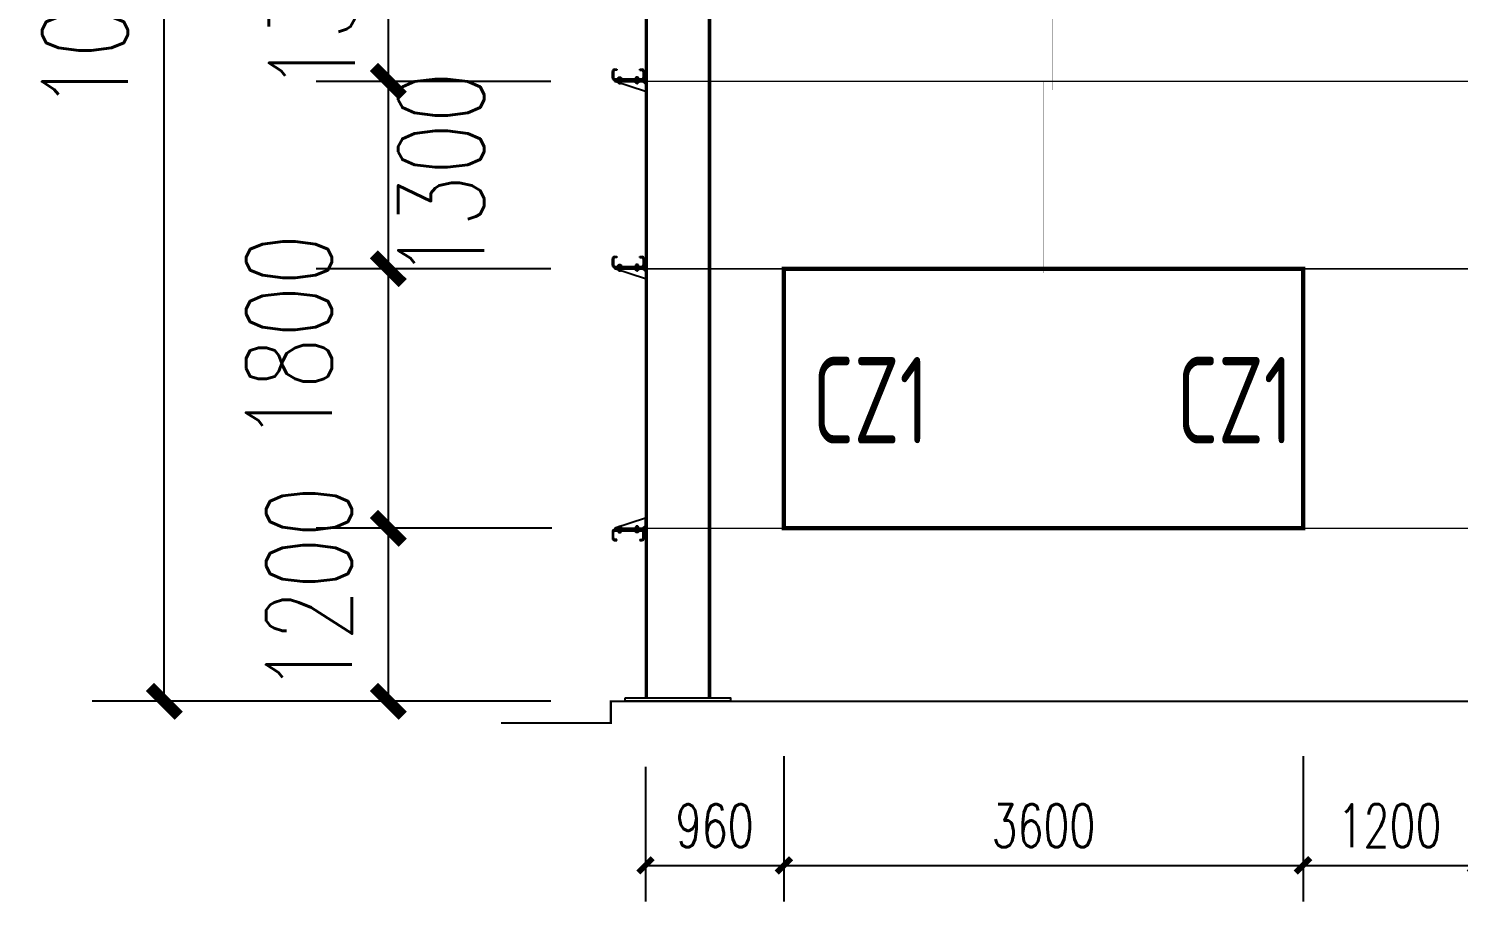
# Model space of a CAD drawing. Extents: x -33967 to 1773478, y -1022458 to -784650.
# Drawn here: x 1403981 to 1413896, y -997010 to -990955 of the extents above; entities that cross this region are included whole.
import ezdxf

# ---------------------------------------------------------------- set-up
doc = ezdxf.new("R2010")
doc.units = 0
doc.header["$LTSCALE"] = 1000
doc.header["$MEASUREMENT"] = 0
doc.linetypes.add('DOTE', pattern=[2.42, 2, -0.2, 0.02, -0.2])
for name, color, linetype in [('AXIS', 3, 'Continuous'), ('BOLT', 251, 'Continuous'), ('DOTE', 1, 'DOTE'), ('GZ', 50, 'Continuous'), ('LT', 27, 'Continuous'), ('Prof', 2, 'Continuous'), ('PZ', 202, 'Continuous'), ('TEXT', 7, 'Continuous')]:
    doc.layers.add(name, color=color, linetype=linetype)
doc.styles.add('_TCH_DIM_T3', font='SIMPLEX', dxfattribs={"width": 0.705882, "bigfont": 'GBCBIG'})
doc.styles.add('TSSD_Label', font='tssdeng.shx', dxfattribs={"width": 0.7, "bigfont": 'hztxt.shx'})
doc.dimstyles.new('_TCH_ARCH&&200', dxfattribs={"dimtxt": 595, "dimasz": 200, "dimexe": 500, "dimexo": 600, "dimgap": 252.5, "dimtad": 1, "dimdec": 0, "dimzin": 0, "dimdsep": 46, "dimtxsty": '_TCH_DIM_T3', "dimblk": 'ARCHTICK', "dimcen": 0.09, "dimclrt": 7, "dimazin": 2, "dimtfac": 1, "dimtdec": 0, "dimtix": 1, "dimtmove": 2, "dimatfit": 3, "dimfxl": 1, "dimtolj": 1, "dimtzin": 0, "dimarcsym": 0})
doc.dimstyles.new('TCH-200-1', dxfattribs={"dimtxt": 595, "dimasz": 200, "dimexe": 500, "dimexo": 600, "dimgap": 252.5, "dimtad": 1, "dimdec": 0, "dimzin": 0, "dimdsep": 46, "dimtxsty": '_TCH_DIM_T3', "dimblk": 'ARCHTICK', "dimcen": 0.09, "dimclrd": 3, "dimclre": 3, "dimclrt": 7, "dimazin": 2, "dimtfac": 1, "dimtdec": 0, "dimtix": 1, "dimtmove": 2, "dimatfit": 3, "dimfxl": 1, "dimtolj": 1, "dimtzin": 0, "dimarcsym": 0})
doc.dimstyles.new('TCH_100_1', dxfattribs={"dimtxt": 297.5, "dimasz": 100, "dimexe": 250, "dimexo": 300, "dimgap": 126.25, "dimtad": 1, "dimdec": 0, "dimzin": 0, "dimdsep": 46, "dimtxsty": '_TCH_DIM_T3', "dimblk": 'ARCHTICK', "dimcen": 0.09, "dimclrd": 126, "dimclre": 126, "dimclrt": 7, "dimazin": 2, "dimtfac": 1, "dimtdec": 0, "dimtix": 1, "dimtmove": 2, "dimatfit": 3, "dimfxl": 1, "dimtolj": 1, "dimtzin": 0, "dimarcsym": 0})

# ---------------------------------------------------------------- blocks, each defined once
blk = doc.blocks.new('_ArchTick')
at = {"color": 0, "linetype": 'ByBlock', "const_width": 0.4}
blk.add_lwpolyline([(-0.5, -0.5), (0.5, 0.5)], dxfattribs=at)
blk = doc.blocks.new('*D1566')
at = {"color": 126, "lineweight": -2, "transparency": 16777216}
for p, q in [((1409218.6, -996003.1), (1409218.6, -997009.6)), ((1408258.6, -996075.6), (1408258.6, -997009.6)), ((1408258.6, -996759.6), (1409218.6, -996759.6))]:
    blk.add_line(p, q, dxfattribs=at)
at = {"layer": 'Defpoints', "color": 0, "transparency": 16777216}
for p in [(1409218.6, -995703.1), (1408258.6, -995775.6), (1409218.6, -996759.6)]:
    blk.add_point(p, dxfattribs=at)
at = {"color": 126, "lineweight": -2, "transparency": 16777216, "xscale": 100, "yscale": 100, "zscale": 100, "rotation": 180}
blk.add_blockref('_ArchTick', (1408258.6, -996759.6), dxfattribs=at)
at = {"color": 126, "lineweight": -2, "transparency": 16777216, "xscale": 100, "yscale": 100, "zscale": 100}
blk.add_blockref('_ArchTick', (1409218.6, -996759.6), dxfattribs=at)
at = {"color": 7, "transparency": 16777216, "insert": (1408738.6, -996484.6), "char_height": 297.5, "attachment_point": 5, "style": '_TCH_DIM_T3'}
blk.add_mtext('\\A1;960', dxfattribs=at)
blk = doc.blocks.new('*D1567')
at = {"color": 126, "lineweight": -2, "transparency": 16777216}
for p, q in [((1409218.6, -996003.1), (1409218.6, -997009.6)), ((1412818.6, -996003.1), (1412818.6, -997009.6)), ((1409218.6, -996759.6), (1412818.6, -996759.6))]:
    blk.add_line(p, q, dxfattribs=at)
at = {"layer": 'Defpoints', "color": 0, "transparency": 16777216}
for p in [(1409218.6, -995703.1), (1412818.6, -995703.1), (1412818.6, -996759.6)]:
    blk.add_point(p, dxfattribs=at)
at = {"color": 126, "lineweight": -2, "transparency": 16777216, "xscale": 100, "yscale": 100, "zscale": 100, "rotation": 180}
blk.add_blockref('_ArchTick', (1409218.6, -996759.6), dxfattribs=at)
at = {"color": 126, "lineweight": -2, "transparency": 16777216, "xscale": 100, "yscale": 100, "zscale": 100}
blk.add_blockref('_ArchTick', (1412818.6, -996759.6), dxfattribs=at)
at = {"color": 7, "transparency": 16777216, "insert": (1411018.6, -996484.6), "char_height": 297.5, "attachment_point": 5, "style": '_TCH_DIM_T3'}
blk.add_mtext('\\A1;3600', dxfattribs=at)
blk = doc.blocks.new('*D1568')
at = {"color": 126, "lineweight": -2, "transparency": 16777216}
for p, q in [((1412818.6, -996003.1), (1412818.6, -997009.6)), ((1414018.6, -996183), (1414018.6, -997009.6)), ((1412818.6, -996759.6), (1414018.6, -996759.6))]:
    blk.add_line(p, q, dxfattribs=at)
at = {"layer": 'Defpoints', "color": 0, "transparency": 16777216}
for p in [(1412818.6, -995703.1), (1414018.6, -995883), (1414018.6, -996759.6)]:
    blk.add_point(p, dxfattribs=at)
at = {"color": 126, "lineweight": -2, "transparency": 16777216, "xscale": 100, "yscale": 100, "zscale": 100, "rotation": 180}
blk.add_blockref('_ArchTick', (1412818.6, -996759.6), dxfattribs=at)
at = {"color": 126, "lineweight": -2, "transparency": 16777216, "xscale": 100, "yscale": 100, "zscale": 100}
blk.add_blockref('_ArchTick', (1414018.6, -996759.6), dxfattribs=at)
at = {"color": 7, "transparency": 16777216, "insert": (1413418.6, -996484.6), "char_height": 297.5, "attachment_point": 5, "style": '_TCH_DIM_T3'}
blk.add_mtext('\\A1;1200', dxfattribs=at)
blk = doc.blocks.new('*D1965')
at = {"color": 3, "lineweight": -2, "transparency": 16777216}
for p, q in [((1407452.6, -985621.5), (1404421, -985621.5)), ((1404921, -995621.5), (1404921, -985621.5)), ((1407193, -995621.5), (1404421, -995621.5))]:
    blk.add_line(p, q, dxfattribs=at)
at = {"layer": 'Defpoints', "color": 0, "transparency": 16777216}
for p in [(1404921, -985621.5), (1408052.6, -985621.5), (1407793, -995621.5)]:
    blk.add_point(p, dxfattribs=at)
at = {"color": 3, "lineweight": -2, "transparency": 16777216, "xscale": 200, "yscale": 200, "zscale": 200}
for p, rotation in [((1404921, -985621.5), 90), ((1404921, -995621.5), 270)]:
    blk.add_blockref('_ArchTick', p, dxfattribs=dict(at, rotation=rotation))
at = {"color": 7, "transparency": 16777216, "insert": (1404371, -990621.5), "char_height": 595, "attachment_point": 5, "rotation": 90, "style": '_TCH_DIM_T3'}
blk.add_mtext('\\A1;10000', dxfattribs=at)
blk = doc.blocks.new('*D1968')
at = {"layer": 'AXIS', "color": 0, "lineweight": -2, "transparency": 16777216}
for p, q in [((1407602.6, -991321.5), (1405975.1, -991321.5)), ((1406475.1, -991321.5), (1406475.1, -992621.5)), ((1407602.6, -992621.5), (1405975.1, -992621.5))]:
    blk.add_line(p, q, dxfattribs=at)
at = {"layer": 'Defpoints', "color": 0, "transparency": 16777216}
for p in [(1408202.6, -991321.5), (1406475.1, -992621.5), (1408202.6, -992621.5)]:
    blk.add_point(p, dxfattribs=at)
at = {"layer": 'AXIS', "color": 0, "lineweight": -2, "transparency": 16777216, "xscale": 200, "yscale": 200, "zscale": 200}
for p, rotation in [((1406475.1, -991321.5), 90), ((1406475.1, -992621.5), 270)]:
    blk.add_blockref('_ArchTick', p, dxfattribs=dict(at, rotation=rotation))
at = {"layer": 'AXIS', "color": 7, "transparency": 16777216, "insert": (1406842, -991971.5), "char_height": 595, "attachment_point": 5, "rotation": 90, "style": '_TCH_DIM_T3'}
blk.add_mtext('\\A1;1300', dxfattribs=at)
blk = doc.blocks.new('*D1969')
at = {"layer": 'AXIS', "color": 0, "lineweight": -2, "transparency": 16777216}
for p, q in [((1407602.6, -992621.5), (1405975.1, -992621.5)), ((1406475.1, -992621.5), (1406475.1, -994421.5)), ((1407609.6, -994421.5), (1405975.1, -994421.5))]:
    blk.add_line(p, q, dxfattribs=at)
at = {"layer": 'Defpoints', "color": 0, "transparency": 16777216}
for p in [(1408202.6, -992621.5), (1406475.1, -994421.5), (1408209.6, -994421.5)]:
    blk.add_point(p, dxfattribs=at)
at = {"layer": 'AXIS', "color": 0, "lineweight": -2, "transparency": 16777216, "xscale": 200, "yscale": 200, "zscale": 200}
for p, rotation in [((1406475.1, -992621.5), 90), ((1406475.1, -994421.5), 270)]:
    blk.add_blockref('_ArchTick', p, dxfattribs=dict(at, rotation=rotation))
at = {"layer": 'AXIS', "color": 7, "transparency": 16777216, "insert": (1405786.6, -993097.9), "char_height": 595, "attachment_point": 5, "rotation": 90, "style": '_TCH_DIM_T3'}
blk.add_mtext('\\A1;1800', dxfattribs=at)
blk = doc.blocks.new('*D1970')
at = {"layer": 'AXIS', "color": 0, "lineweight": -2, "transparency": 16777216}
for p, q in [((1407602.6, -994421.5), (1405975.1, -994421.5)), ((1406475.1, -994421.5), (1406475.1, -995621.5)), ((1407602.6, -995621.5), (1405975.1, -995621.5))]:
    blk.add_line(p, q, dxfattribs=at)
at = {"layer": 'Defpoints', "color": 0, "transparency": 16777216}
for p in [(1408202.6, -994421.5), (1406475.1, -995621.5), (1408202.6, -995621.5)]:
    blk.add_point(p, dxfattribs=at)
at = {"layer": 'AXIS', "color": 0, "lineweight": -2, "transparency": 16777216, "xscale": 200, "yscale": 200, "zscale": 200}
for p, rotation in [((1406475.1, -994421.5), 90), ((1406475.1, -995621.5), 270)]:
    blk.add_blockref('_ArchTick', p, dxfattribs=dict(at, rotation=rotation))
at = {"layer": 'AXIS', "color": 7, "transparency": 16777216, "insert": (1405925.1, -994845.4), "char_height": 595, "attachment_point": 5, "rotation": 90, "style": '_TCH_DIM_T3'}
blk.add_mtext('\\A1;1200', dxfattribs=at)
blk = doc.blocks.new('*D1971')
at = {"layer": 'AXIS', "color": 0, "lineweight": -2, "transparency": 16777216}
for p, q in [((1407602.6, -990021.5), (1405975.1, -990021.5)), ((1406475.1, -990021.5), (1406475.1, -991321.5)), ((1407602.6, -991321.5), (1405975.1, -991321.5))]:
    blk.add_line(p, q, dxfattribs=at)
at = {"layer": 'Defpoints', "color": 0, "transparency": 16777216}
for p in [(1408202.6, -990021.5), (1406475.1, -991321.5), (1408202.6, -991321.5)]:
    blk.add_point(p, dxfattribs=at)
at = {"layer": 'AXIS', "color": 0, "lineweight": -2, "transparency": 16777216, "xscale": 200, "yscale": 200, "zscale": 200}
for p, rotation in [((1406475.1, -990021.5), 90), ((1406475.1, -991321.5), 270)]:
    blk.add_blockref('_ArchTick', p, dxfattribs=dict(at, rotation=rotation))
at = {"layer": 'AXIS', "color": 7, "transparency": 16777216, "insert": (1405944.6, -990671.5), "char_height": 595, "attachment_point": 5, "rotation": 90, "style": '_TCH_DIM_T3'}
blk.add_mtext('\\A1;1300', dxfattribs=at)

msp = doc.modelspace()

# ---------------------------------------------------------------- linework, layer by layer
at = {"const_width": 30}
msp.add_lwpolyline([(1412818.6, -992621.5), (1409218.6, -992621.5), (1409218.6, -994421.5), (1412818.6, -994421.5)], close=True, dxfattribs=at)
at = {"layer": 'AXIS', "color": 3, "linetype": 'ByBlock', "const_width": 1}
for points in [[(1411078.6, -990021.5), (1411078.6, -990081.5), (1411078.6, -991321.5), (1411078.6, -991381.5)], [(1411018.6, -992651.5), (1411018.6, -992591.5), (1411018.6, -991381.5), (1411018.6, -991321.5)]]:
    msp.add_lwpolyline(points, dxfattribs=at)
at = {"layer": 'BOLT'}
for p, q in [((1408089.6, -991302.5), (1408068.6, -991302.5)), ((1408068.6, -991302.5), (1408068.6, -991305)), ((1408068.6, -991305), (1408089.6, -991305)), ((1408068.6, -991321.5), (1408089.6, -991321.5)), ((1408068.6, -991324), (1408068.6, -991321.5)), ((1408089.6, -991324), (1408068.6, -991324)), ((1408068.7, -991302.5), (1408068.7, -991295.1)), ((1408068.7, -991295.1), (1408089.5, -991295.1)), ((1408068.7, -991324), (1408068.7, -991331.5)), ((1408068.7, -991331.5), (1408089.5, -991331.5)), ((1408073.1, -991317.5), (1408073.1, -991302.5)), ((1408073.3, -991305), (1408073.1, -991305)), ((1408073.1, -991305), (1408073.4, -991305)), ((1408085.1, -991317.5), (1408073.1, -991317.5)), ((1408073.1, -991321.5), (1408073.1, -991317.5)), ((1408073.1, -991321.5), (1408073.4, -991321.5)), ((1408073.3, -991321.5), (1408073.1, -991321.5)), ((1408073.6, -991317.5), (1408073.6, -991302.5)), ((1408073.6, -991335.7), (1408073.6, -991317.5)), ((1408073.6, -991335.7), (1408084.6, -991335.7)), ((1408073.9, -991335.7), (1408073.6, -991335.7)), ((1408073.9, -991291.9), (1408073.9, -991302.5)), ((1408073.9, -991291.9), (1408073.9, -991291.9)), ((1408073.9, -991291.9), (1408084.3, -991291.9)), ((1408073.9, -991331.5), (1408073.9, -991324)), ((1408084.3, -991291.9), (1408084.3, -991302.5)), ((1408084.3, -991331.5), (1408084.3, -991324)), ((1408084.6, -991317.5), (1408084.6, -991302.5)), ((1408084.6, -991335.7), (1408084.6, -991317.5)), ((1408085.1, -991317.5), (1408084.8, -991317.5)), ((1408084.9, -991317.5), (1408085.1, -991317.5)), ((1408085.1, -991317.5), (1408085.1, -991302.5)), ((1408085.1, -991321.5), (1408085.1, -991317.5)), ((1408089.6, -991305), (1408089.3, -991305)), ((1408089.6, -991321.5), (1408089.3, -991321.5)), ((1408089.5, -991295.1), (1408089.5, -991302.5)), ((1408089.5, -991331.5), (1408089.5, -991324)), ((1408089.6, -991302.5), (1408089.6, -991305)), ((1408089.6, -991324), (1408089.6, -991321.5)), ((1408188.6, -991302.5), (1408188.6, -991305)), ((1408188.6, -991302.5), (1408209.6, -991302.5)), ((1408188.6, -991305), (1408188.9, -991305)), ((1408209.6, -991305), (1408188.6, -991305)), ((1408188.6, -991324), (1408188.6, -991321.5)), ((1408209.6, -991321.5), (1408188.6, -991321.5)), ((1408188.6, -991321.5), (1408188.9, -991321.5)), ((1408188.6, -991324), (1408209.6, -991324)), ((1408188.7, -991295.1), (1408188.7, -991302.5)), ((1408209.5, -991295.1), (1408188.7, -991295.1)), ((1408188.7, -991331.5), (1408188.7, -991324)), ((1408209.5, -991331.5), (1408188.7, -991331.5)), ((1408193.1, -991317.5), (1408193.1, -991302.5)), ((1408193.1, -991321.5), (1408193.1, -991317.5)), ((1408193.2, -991317.5), (1408193.1, -991317.5)), ((1408193.1, -991317.5), (1408193.4, -991317.5)), ((1408193.1, -991317.5), (1408205.1, -991317.5)), ((1408193.6, -991317.5), (1408193.6, -991302.5)), ((1408193.6, -991335.7), (1408193.6, -991317.5)), ((1408204.6, -991335.7), (1408193.6, -991335.7)), ((1408204.3, -991291.9), (1408193.9, -991291.9)), ((1408193.9, -991291.9), (1408193.9, -991302.5)), ((1408193.9, -991331.5), (1408193.9, -991324)), ((1408204.3, -991291.9), (1408204.3, -991291.9)), ((1408204.3, -991291.9), (1408204.3, -991302.5)), ((1408204.3, -991331.5), (1408204.3, -991324)), ((1408204.3, -991335.7), (1408204.6, -991335.7)), ((1408204.6, -991317.5), (1408204.6, -991302.5)), ((1408204.6, -991335.7), (1408204.6, -991317.5)), ((1408205.1, -991305), (1408204.8, -991305)), ((1408205.1, -991321.5), (1408204.8, -991321.5)), ((1408204.9, -991305), (1408205.1, -991305)), ((1408204.9, -991321.5), (1408205.1, -991321.5)), ((1408205.1, -991317.5), (1408205.1, -991302.5)), ((1408205.1, -991321.5), (1408205.1, -991317.5)), ((1408209.5, -991302.5), (1408209.5, -991295.1)), ((1408209.5, -991324), (1408209.5, -991331.5)), ((1408209.6, -991302.5), (1408209.6, -991305)), ((1408209.6, -991324), (1408209.6, -991321.5)), ((1408089.6, -992602.5), (1408068.6, -992602.5)), ((1408068.6, -992602.5), (1408068.6, -992605)), ((1408068.6, -992605), (1408089.6, -992605)), ((1408068.6, -992621.5), (1408089.6, -992621.5)), ((1408068.6, -992624), (1408068.6, -992621.5)), ((1408089.6, -992624), (1408068.6, -992624)), ((1408068.7, -992602.5), (1408068.7, -992595.1)), ((1408068.7, -992595.1), (1408089.5, -992595.1)), ((1408068.7, -992624), (1408068.7, -992631.5)), ((1408068.7, -992631.5), (1408089.5, -992631.5)), ((1408073.1, -992617.5), (1408073.1, -992602.5)), ((1408073.3, -992605), (1408073.1, -992605)), ((1408073.1, -992605), (1408073.4, -992605)), ((1408085.1, -992617.5), (1408073.1, -992617.5)), ((1408073.1, -992621.5), (1408073.1, -992617.5)), ((1408073.1, -992621.5), (1408073.4, -992621.5)), ((1408073.3, -992621.5), (1408073.1, -992621.5)), ((1408073.6, -992617.5), (1408073.6, -992602.5)), ((1408073.6, -992635.7), (1408073.6, -992617.5)), ((1408073.6, -992635.7), (1408084.6, -992635.7)), ((1408073.9, -992635.7), (1408073.6, -992635.7)), ((1408073.9, -992591.9), (1408073.9, -992602.5)), ((1408073.9, -992591.9), (1408073.9, -992591.9)), ((1408073.9, -992591.9), (1408084.3, -992591.9)), ((1408073.9, -992631.5), (1408073.9, -992624)), ((1408084.3, -992591.9), (1408084.3, -992602.5)), ((1408084.3, -992631.5), (1408084.3, -992624)), ((1408084.6, -992617.5), (1408084.6, -992602.5)), ((1408084.6, -992635.7), (1408084.6, -992617.5)), ((1408085.1, -992617.5), (1408084.8, -992617.5)), ((1408084.9, -992617.5), (1408085.1, -992617.5)), ((1408085.1, -992617.5), (1408085.1, -992602.5)), ((1408085.1, -992621.5), (1408085.1, -992617.5)), ((1408089.6, -992605), (1408089.3, -992605)), ((1408089.6, -992621.5), (1408089.3, -992621.5)), ((1408089.5, -992595.1), (1408089.5, -992602.5)), ((1408089.5, -992631.5), (1408089.5, -992624)), ((1408089.6, -992602.5), (1408089.6, -992605)), ((1408089.6, -992624), (1408089.6, -992621.5)), ((1408188.6, -992602.5), (1408188.6, -992605)), ((1408188.6, -992602.5), (1408209.6, -992602.5)), ((1408188.6, -992605), (1408188.9, -992605)), ((1408209.6, -992605), (1408188.6, -992605)), ((1408188.6, -992624), (1408188.6, -992621.5)), ((1408209.6, -992621.5), (1408188.6, -992621.5)), ((1408188.6, -992621.5), (1408188.9, -992621.5)), ((1408188.6, -992624), (1408209.6, -992624)), ((1408188.7, -992595.1), (1408188.7, -992602.5)), ((1408209.5, -992595.1), (1408188.7, -992595.1)), ((1408188.7, -992631.5), (1408188.7, -992624)), ((1408209.5, -992631.5), (1408188.7, -992631.5)), ((1408193.1, -992617.5), (1408193.1, -992602.5)), ((1408193.1, -992621.5), (1408193.1, -992617.5)), ((1408193.2, -992617.5), (1408193.1, -992617.5)), ((1408193.1, -992617.5), (1408193.4, -992617.5)), ((1408193.1, -992617.5), (1408205.1, -992617.5)), ((1408193.6, -992617.5), (1408193.6, -992602.5)), ((1408193.6, -992635.7), (1408193.6, -992617.5)), ((1408204.6, -992635.7), (1408193.6, -992635.7)), ((1408204.3, -992591.9), (1408193.9, -992591.9)), ((1408193.9, -992591.9), (1408193.9, -992602.5)), ((1408193.9, -992631.5), (1408193.9, -992624)), ((1408204.3, -992591.9), (1408204.3, -992591.9)), ((1408204.3, -992591.9), (1408204.3, -992602.5)), ((1408204.3, -992631.5), (1408204.3, -992624)), ((1408204.3, -992635.7), (1408204.6, -992635.7)), ((1408204.6, -992617.5), (1408204.6, -992602.5)), ((1408204.6, -992635.7), (1408204.6, -992617.5)), ((1408205.1, -992605), (1408204.8, -992605)), ((1408205.1, -992621.5), (1408204.8, -992621.5)), ((1408204.9, -992605), (1408205.1, -992605)), ((1408204.9, -992621.5), (1408205.1, -992621.5)), ((1408205.1, -992617.5), (1408205.1, -992602.5)), ((1408205.1, -992621.5), (1408205.1, -992617.5)), ((1408209.5, -992602.5), (1408209.5, -992595.1)), ((1408209.5, -992624), (1408209.5, -992631.5)), ((1408209.6, -992602.5), (1408209.6, -992605)), ((1408209.6, -992624), (1408209.6, -992621.5)), ((1408068.6, -994419), (1408068.6, -994421.5)), ((1408089.6, -994419), (1408068.6, -994419)), ((1408068.6, -994421.5), (1408089.6, -994421.5)), ((1408068.6, -994440.6), (1408068.6, -994438.1)), ((1408068.6, -994438.1), (1408089.6, -994438.1)), ((1408089.6, -994440.6), (1408068.6, -994440.6)), ((1408068.7, -994411.6), (1408089.5, -994411.6)), ((1408068.7, -994419), (1408068.7, -994411.6)), ((1408068.7, -994440.6), (1408068.7, -994448)), ((1408068.7, -994448), (1408089.5, -994448)), ((1408073.1, -994421.5), (1408073.4, -994421.5)), ((1408073.3, -994421.5), (1408073.1, -994421.5)), ((1408073.1, -994421.5), (1408073.1, -994425.5)), ((1408085.1, -994425.5), (1408073.1, -994425.5)), ((1408073.1, -994425.5), (1408073.1, -994440.6)), ((1408073.3, -994438.1), (1408073.1, -994438.1)), ((1408073.1, -994438.1), (1408073.4, -994438.1)), ((1408073.6, -994407.4), (1408084.6, -994407.4)), ((1408073.9, -994407.4), (1408073.6, -994407.4)), ((1408073.6, -994407.4), (1408073.6, -994425.5)), ((1408073.6, -994425.5), (1408073.6, -994440.6)), ((1408073.9, -994411.6), (1408073.9, -994419)), ((1408073.9, -994451.1), (1408073.9, -994440.6)), ((1408073.9, -994451.1), (1408073.9, -994451.1)), ((1408073.9, -994451.1), (1408084.3, -994451.1)), ((1408084.3, -994411.6), (1408084.3, -994419)), ((1408084.3, -994451.1), (1408084.3, -994440.6)), ((1408084.6, -994407.4), (1408084.6, -994425.5)), ((1408084.6, -994425.5), (1408084.6, -994440.6)), ((1408085.1, -994425.5), (1408084.8, -994425.5)), ((1408084.9, -994425.5), (1408085.1, -994425.5)), ((1408085.1, -994421.5), (1408085.1, -994425.5)), ((1408085.1, -994425.5), (1408085.1, -994440.6)), ((1408089.6, -994421.5), (1408089.3, -994421.5)), ((1408089.6, -994438.1), (1408089.3, -994438.1)), ((1408089.5, -994411.6), (1408089.5, -994419)), ((1408089.5, -994448), (1408089.5, -994440.6)), ((1408089.6, -994419), (1408089.6, -994421.5)), ((1408089.6, -994440.6), (1408089.6, -994438.1)), ((1408188.6, -994419), (1408209.6, -994419)), ((1408188.6, -994419), (1408188.6, -994421.5)), ((1408209.6, -994421.5), (1408188.6, -994421.5)), ((1408188.6, -994421.5), (1408188.9, -994421.5)), ((1408188.6, -994438.1), (1408188.9, -994438.1)), ((1408209.6, -994438.1), (1408188.6, -994438.1)), ((1408188.6, -994440.6), (1408188.6, -994438.1)), ((1408188.6, -994440.6), (1408209.6, -994440.6)), ((1408209.5, -994411.6), (1408188.7, -994411.6)), ((1408188.7, -994411.6), (1408188.7, -994419)), ((1408188.7, -994448), (1408188.7, -994440.6)), ((1408209.5, -994448), (1408188.7, -994448)), ((1408193.1, -994421.5), (1408193.1, -994425.5)), ((1408193.1, -994425.5), (1408193.1, -994440.6)), ((1408193.2, -994425.5), (1408193.1, -994425.5)), ((1408193.1, -994425.5), (1408193.4, -994425.5)), ((1408193.1, -994425.5), (1408205.1, -994425.5)), ((1408193.6, -994407.4), (1408193.6, -994425.5)), ((1408204.6, -994407.4), (1408193.6, -994407.4)), ((1408193.6, -994425.5), (1408193.6, -994440.6)), ((1408193.9, -994411.6), (1408193.9, -994419)), ((1408193.9, -994451.1), (1408193.9, -994440.6)), ((1408204.3, -994451.1), (1408193.9, -994451.1)), ((1408204.3, -994407.4), (1408204.6, -994407.4)), ((1408204.3, -994411.6), (1408204.3, -994419)), ((1408204.3, -994451.1), (1408204.3, -994440.6)), ((1408204.3, -994451.1), (1408204.3, -994451.1)), ((1408204.6, -994407.4), (1408204.6, -994425.5)), ((1408204.6, -994425.5), (1408204.6, -994440.6)), ((1408205.1, -994421.5), (1408204.8, -994421.5)), ((1408205.1, -994438.1), (1408204.8, -994438.1)), ((1408204.9, -994421.5), (1408205.1, -994421.5)), ((1408204.9, -994438.1), (1408205.1, -994438.1)), ((1408205.1, -994421.5), (1408205.1, -994425.5)), ((1408205.1, -994425.5), (1408205.1, -994440.6)), ((1408209.5, -994419), (1408209.5, -994411.6)), ((1408209.5, -994440.6), (1408209.5, -994448)), ((1408209.6, -994419), (1408209.6, -994421.5)), ((1408209.6, -994440.6), (1408209.6, -994438.1))]:
    msp.add_line(p, q, dxfattribs=at)
for centre, start, end in [((1408073.1, -991300.6), 85.17209, 142.4846), ((1408073.1, -991325.9), 217.5154, 274.82791), ((1408085.1, -991300.6), 37.5154, 94.82791), ((1408085.1, -991325.9), 265.17209, 322.4846), ((1408193.1, -991300.6), 85.17209, 142.4846), ((1408193.1, -991325.9), 217.5154, 274.82791), ((1408205, -991300.6), 37.5154, 94.82791), ((1408205, -991325.9), 265.17209, 322.4846), ((1408073.1, -992600.6), 85.17209, 142.4846), ((1408073.1, -992625.9), 217.5154, 274.82791), ((1408085.1, -992600.6), 37.5154, 94.82791), ((1408085.1, -992625.9), 265.17209, 322.4846), ((1408193.1, -992600.6), 85.17209, 142.4846), ((1408193.1, -992625.9), 217.5154, 274.82791), ((1408205, -992600.6), 37.5154, 94.82791), ((1408205, -992625.9), 265.17209, 322.4846), ((1408073.1, -994417.2), 85.17209, 142.4846), ((1408073.1, -994442.4), 217.5154, 274.82791), ((1408085.1, -994417.2), 37.5154, 94.82791), ((1408085.1, -994442.4), 265.17209, 322.4846), ((1408193.1, -994417.2), 85.17209, 142.4846), ((1408193.1, -994442.4), 217.5154, 274.82791), ((1408205, -994417.2), 37.5154, 94.82791), ((1408205, -994442.4), 265.17209, 322.4846)]:
    msp.add_arc(centre, 5.58, start, end, dxfattribs=at)
at = {"layer": 'DOTE', "linetype": 'DOTE', "const_width": 15}
msp.add_lwpolyline([(1463018.8, -995621.5), (1408018.4, -995621.5), (1408018.4, -995771.5), (1407256.5, -995771.5)], dxfattribs=at)
at = {"layer": 'DOTE', "color": 1, "linetype": 'DOTE', "const_width": 15}
msp.add_lwpolyline([(1408018.4, -995621.5), (1463018.8, -995621.5), (1463018.8, -995771.5), (1463780.6, -995771.5)], dxfattribs=at)
at = {"layer": 'GZ', "color": 8}
for points in [[(1408698.6, -986621.5), (1408258.6, -986621.5), (1408258.6, -995596.5), (1408708.6, -995596.5), (1408708.6, -987308.4)], [(1408698.6, -986631.5), (1408268.6, -986631.5), (1408268.6, -995596.5), (1408698.6, -995596.5), (1408698.6, -987171.5)]]:
    msp.add_lwpolyline(points, dxfattribs=at)
msp.add_lwpolyline([(1408118.6, -995596.5), (1408848.6, -995596.5), (1408848.6, -995621.5), (1408118.6, -995621.5)], close=True, dxfattribs=at)
at = {"layer": 'LT', "linetype": 'ByBlock', "const_width": 10}
for points in [[(1408058.6, -991321.5), (1432868.6, -991321.5)], [(1408058.6, -992621.5), (1432868.6, -992621.5)], [(1408058.6, -994421.5), (1432868.6, -994421.5)]]:
    msp.add_lwpolyline(points, dxfattribs=at)
at = {"layer": 'Prof'}
for p, q in [((1408029.1, -991297), (1408029.1, -991252)), ((1408036.1, -991252), (1408036.1, -991297)), ((1408044.1, -991237), (1408059.1, -991237)), ((1408059.1, -991244), (1408044.1, -991244)), ((1408059.1, -991237), (1408059.1, -991244)), ((1408219.1, -991244), (1408219.1, -991237)), ((1408219.1, -991237), (1408234.1, -991237)), ((1408219.1, -991244), (1408234.1, -991244)), ((1408242.1, -991252), (1408242.1, -991297)), ((1408249.1, -991297), (1408249.1, -991252)), ((1408044.1, -991305), (1408234.1, -991305)), ((1408234.1, -991312), (1408044.1, -991312)), ((1408234.1, -991312), (1408219.1, -991312)), ((1408029.1, -992597), (1408029.1, -992552)), ((1408036.1, -992552), (1408036.1, -992597)), ((1408044.1, -992537), (1408059.1, -992537)), ((1408059.1, -992544), (1408044.1, -992544)), ((1408059.1, -992537), (1408059.1, -992544)), ((1408219.1, -992544), (1408219.1, -992537)), ((1408219.1, -992537), (1408234.1, -992537)), ((1408219.1, -992544), (1408234.1, -992544)), ((1408242.1, -992552), (1408242.1, -992597)), ((1408249.1, -992597), (1408249.1, -992552)), ((1408044.1, -992605), (1408234.1, -992605)), ((1408234.1, -992612), (1408044.1, -992612)), ((1408234.1, -992612), (1408219.1, -992612)), ((1408029.1, -994446.1), (1408029.1, -994491.1)), ((1408036.1, -994491.1), (1408036.1, -994446.1)), ((1408234.1, -994431.1), (1408044.1, -994431.1)), ((1408044.1, -994438.1), (1408234.1, -994438.1)), ((1408234.1, -994431.1), (1408219.1, -994431.1)), ((1408242.1, -994491.1), (1408242.1, -994446.1)), ((1408249.1, -994446.1), (1408249.1, -994491.1)), ((1408059.1, -994499.1), (1408044.1, -994499.1)), ((1408044.1, -994506.1), (1408059.1, -994506.1)), ((1408059.1, -994506.1), (1408059.1, -994499.1)), ((1408219.1, -994499.1), (1408219.1, -994506.1)), ((1408219.1, -994499.1), (1408234.1, -994499.1)), ((1408219.1, -994506.1), (1408234.1, -994506.1))]:
    msp.add_line(p, q, dxfattribs=at)
for centre, radius, start, end in [((1408044.1, -991252), 15, 90, 180), ((1408044.1, -991252), 8, 90, 180), ((1408234.1, -991252), 15, 0, 90), ((1408234.1, -991252), 8, 0, 90), ((1408044.1, -991297), 15, 180, 270), ((1408044.1, -991297), 8, 180, 270), ((1408234.1, -991297), 8, 270, 0), ((1408234.1, -991297), 15, 270, 0), ((1408044.1, -992552), 15, 90, 180), ((1408044.1, -992552), 8, 90, 180), ((1408234.1, -992552), 15, 0, 90), ((1408234.1, -992552), 8, 0, 90), ((1408044.1, -992597), 15, 180, 270), ((1408044.1, -992597), 8, 180, 270), ((1408234.1, -992597), 8, 270, 0), ((1408234.1, -992597), 15, 270, 0), ((1408044.1, -994446.1), 15, 90, 180), ((1408044.1, -994446.1), 8, 90, 180), ((1408234.1, -994446.1), 15, 0, 90), ((1408234.1, -994446.1), 8, 0, 90), ((1408044.1, -994491.1), 15, 180, 270), ((1408044.1, -994491.1), 8, 180, 270), ((1408234.1, -994491.1), 15, 270, 0), ((1408234.1, -994491.1), 8, 270, 0)]:
    msp.add_arc(centre, radius, start, end, dxfattribs=at)
at = {"layer": 'PZ'}
for p, q in [((1408046.2, -991321.5), (1408046.2, -991312)), ((1408258.6, -991312), (1408046.2, -991312)), ((1408258.6, -991391.5), (1408046.2, -991321.5)), ((1408046.2, -991321.5), (1408258.6, -991321.5)), ((1408258.6, -991340.8), (1408238.7, -991321.5)), ((1408258.6, -991321.5), (1408258.6, -991312)), ((1408258.6, -991340.8), (1408258.6, -991391.5)), ((1408046.2, -992621.5), (1408046.2, -992612)), ((1408258.6, -992612), (1408046.2, -992612)), ((1408258.6, -992691.5), (1408046.2, -992621.5)), ((1408046.2, -992621.5), (1408258.6, -992621.5)), ((1408258.6, -992640.8), (1408238.7, -992621.5)), ((1408258.6, -992621.5), (1408258.6, -992612)), ((1408258.6, -992640.8), (1408258.6, -992691.5)), ((1408258.6, -994351.5), (1408046.2, -994421.5)), ((1408258.6, -994402.3), (1408258.6, -994351.5)), ((1408046.2, -994421.5), (1408046.2, -994431.1)), ((1408046.2, -994421.5), (1408258.6, -994421.5)), ((1408258.6, -994431.1), (1408046.2, -994431.1)), ((1408258.6, -994402.3), (1408238.7, -994421.5)), ((1408258.6, -994421.5), (1408258.6, -994431.1))]:
    msp.add_line(p, q, dxfattribs=at)

# ---------------------------------------------------------------- texts
at = {"layer": 'TEXT', "style": 'TSSD_Label', "width": 0.7}
for p in [(1409416.3, -993833.2), (1411942.3, -993833.2)]:
    msp.add_text('CZ1', height=600, dxfattribs=at).set_placement(p)

# ---------------------------------------------------------------- dimensions: what is measured, and where the dimension line sits
dim = msp.add_linear_dim(base=(1404921, -985621.5), p1=(1407793, -995621.5), p2=(1408052.6, -985621.5), angle=90, dimstyle='TCH-200-1')
dim.commit()
dim.dimension.update_dxf_attribs({"geometry": '*D1965', "text_midpoint": (1404371, -990621.5)})
for base, p1, p2, picture, middle in [((1409218.6, -996759.6), (1408258.6, -995775.6), (1409218.6, -995703.1), '*D1566', (1408738.6, -996484.6)), ((1412818.6, -996759.6), (1409218.6, -995703.1), (1412818.6, -995703.1), '*D1567', (1411018.6, -996484.6)), ((1414018.6, -996759.6), (1412818.6, -995703.1), (1414018.6, -995883), '*D1568', (1413418.6, -996484.6))]:
    dim = msp.add_linear_dim(base=base, p1=p1, p2=p2, dimstyle='TCH_100_1')
    dim.commit()
    dim.dimension.update_dxf_attribs({"geometry": picture, "text_midpoint": middle})
at = {"layer": 'AXIS'}
for base, p1, p2, picture, middle in [((1406475.1, -991321.5), (1408202.6, -990021.5), (1408202.6, -991321.5), '*D1971', (1405944.6, -990671.5)), ((1406475.1, -992621.5), (1408202.6, -991321.5), (1408202.6, -992621.5), '*D1968', (1406842, -991971.5)), ((1406475.1, -994421.5), (1408202.6, -992621.5), (1408209.6, -994421.5), '*D1969', (1405786.6, -993097.9)), ((1406475.1, -995621.5), (1408202.6, -994421.5), (1408202.6, -995621.5), '*D1970', (1405925.1, -994845.4))]:
    dim = msp.add_linear_dim(base=base, p1=p1, p2=p2, angle=270, dimstyle='_TCH_ARCH&&200', dxfattribs=at)
    dim.commit()
    dim.dimension.update_dxf_attribs({"geometry": picture, "text_midpoint": middle, "dimtype": 128})

doc.saveas('drawing.dxf')
